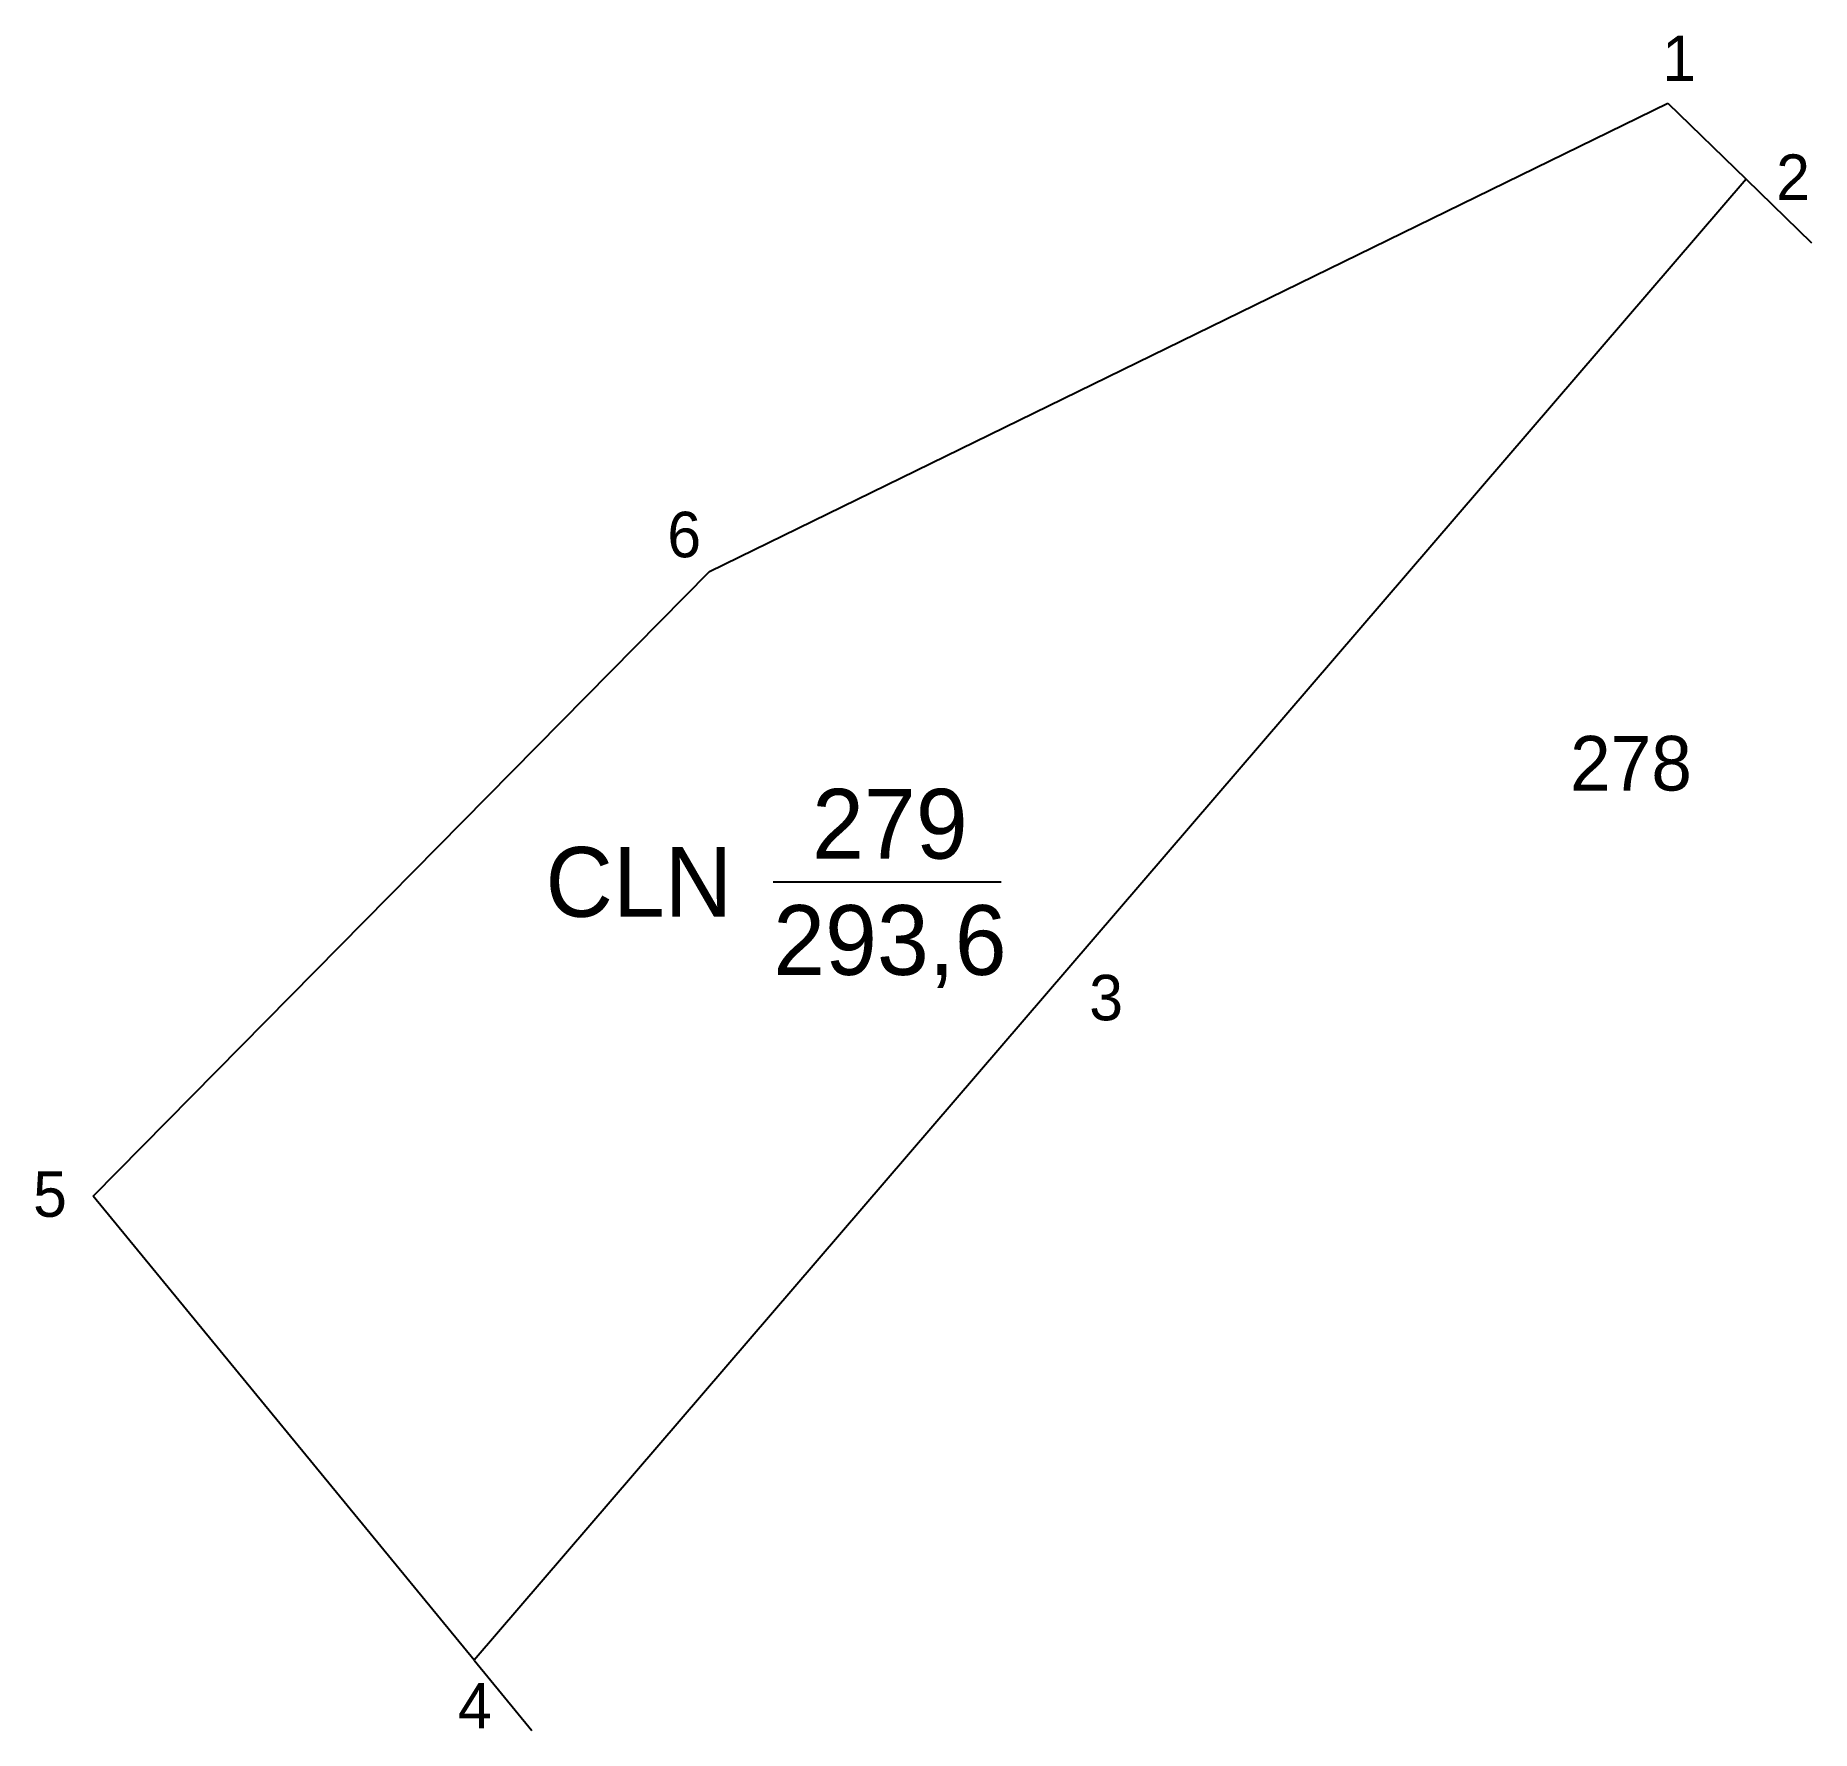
# Model space of a CAD drawing. Extents: x 538388.1 to 538421.4, y 1836986.7 to 1837018.5.
import ezdxf

# ---------------------------------------------------------------- set-up
doc = ezdxf.new("R2010")
doc.units = 0
for name, color, linetype in [('CanhThua', 7, 'Continuous'), ('NhanDiaChinhThua', 7, 'Continuous'), ('NhanTuCan', 7, 'Continuous'), ('RauThua', 7, 'Continuous'), ('SoHieuDinhThua', 7, 'Continuous')]:
    doc.layers.add(name, color=color, linetype=linetype)

msp = doc.modelspace()

# ---------------------------------------------------------------- linework, layer by layer
at = {"layer": 'CanhThua'}
for p, q in [((538400.763, 1837008.431), (538418.732, 1837017.212)), ((538418.732, 1837017.212), (538420.201, 1837015.786)), ((538420.201, 1837015.786), (538407.5, 1837000.996)), ((538389.209, 1836996.718), (538400.763, 1837008.431)), ((538407.5, 1837000.996), (538396.353, 1836988.014)), ((538396.353, 1836988.014), (538389.209, 1836996.718))]:
    msp.add_line(p, q, dxfattribs=at)
at = {"layer": 'NhanDiaChinhThua'}
msp.add_line((538401.96, 1837002.61), (538406.234, 1837002.61), dxfattribs=at)
at = {"layer": 'RauThua'}
for p, q in [((538420.201, 1837015.786), (538421.427, 1837014.595)), ((538396.353, 1836988.014), (538397.433, 1836986.698))]:
    msp.add_line(p, q, dxfattribs=at)

# ---------------------------------------------------------------- texts
at = {"layer": 'NhanDiaChinhThua'}
for s, p in [('279', (538402.689, 1837003.046)), ('CLN', (538397.691, 1837001.956)), ('293,6', (538401.96, 1837000.866))]:
    msp.add_text(s, height=1.3078, dxfattribs=at).set_placement(p)
at = {"layer": 'NhanTuCan'}
msp.add_text('278', height=1.0235, dxfattribs=at).set_placement((538416.901, 1837004.323))
at = {"layer": 'SoHieuDinhThua'}
for s, p in [('1', (538418.628, 1837017.628)), ('2', (538420.764, 1837015.398)), ('6', (538399.974, 1837008.697)), ('3', (538407.884, 1837000.014)), ('5', (538388.083, 1836996.33)), ('4', (538396.05, 1836986.735))]:
    msp.add_text(s, height=0.853, dxfattribs=at).set_placement(p)

doc.saveas('drawing.dxf')
